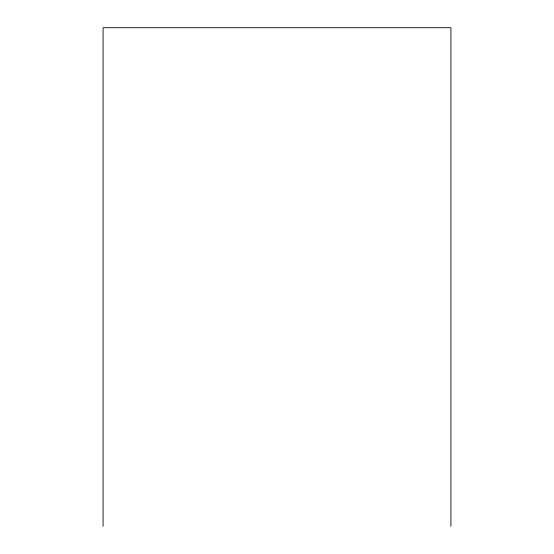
<?xml version="1.0" encoding="UTF-8"?>
<svg xmlns="http://www.w3.org/2000/svg" width="554" height="554" viewBox="0 0 554 554"><rect width="100%" height="100%" fill="white"/><g stroke="black" fill="none" stroke-linecap="round" stroke-linejoin="round"><path stroke-width="0.83" d="M450.921 526.3L450.921 27.7L103.079 27.7L103.079 526.3"/></g></svg>
